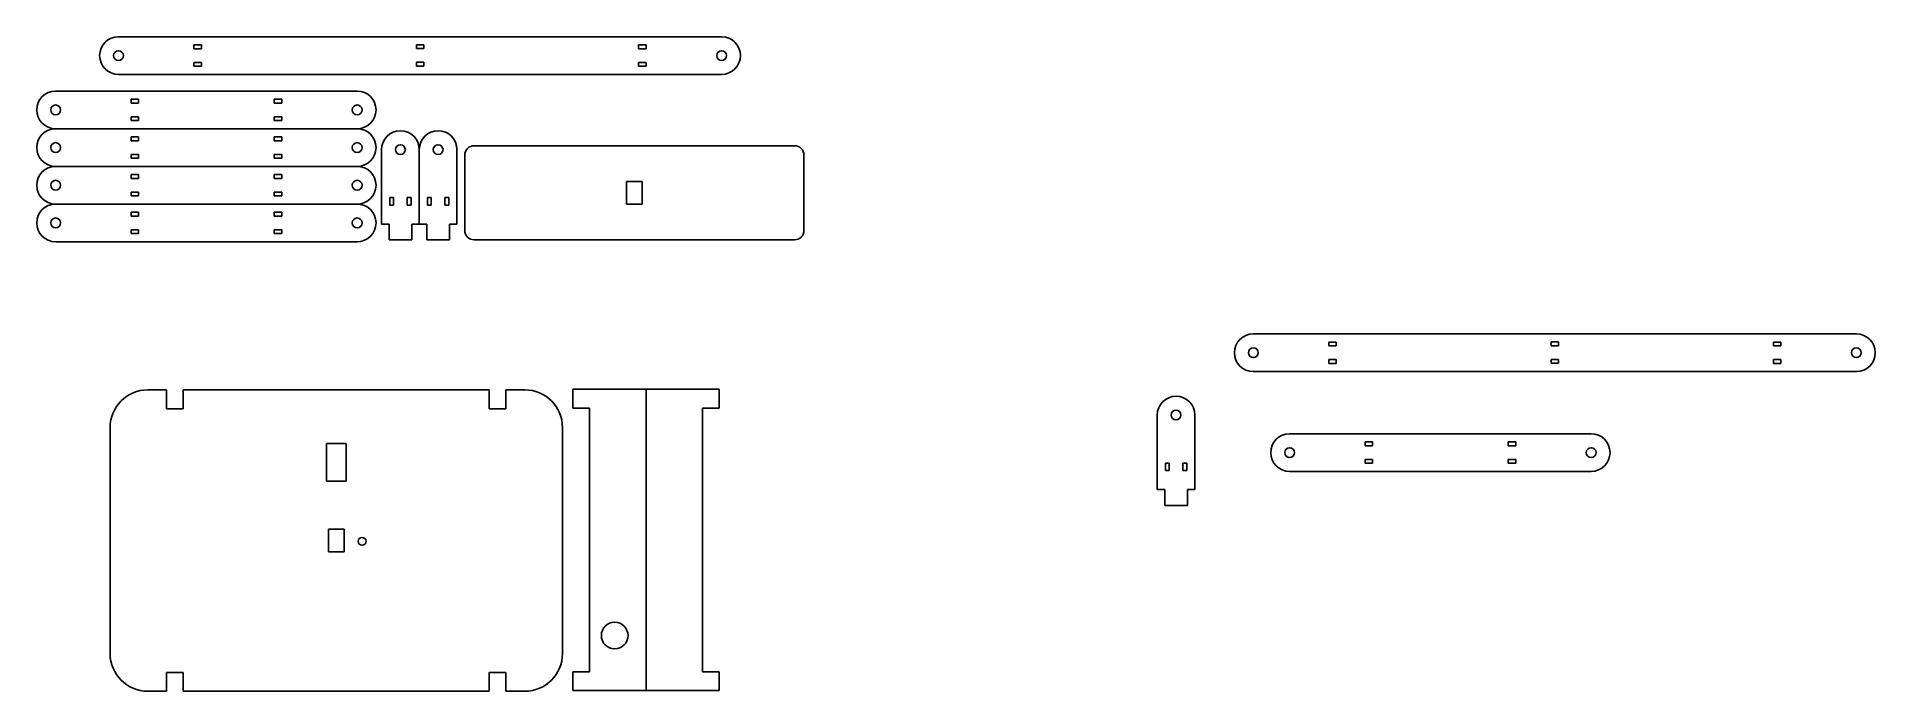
# Model space of a CAD drawing. Header units: inches. Extents: x -0.1 to 24.3, y 0.7 to 9.4.
import ezdxf

# ---------------------------------------------------------------- set-up
doc = ezdxf.new("R2010")
doc.units = ezdxf.units.IN
doc.header["$MEASUREMENT"] = 0

msp = doc.modelspace()

# ---------------------------------------------------------------- linework, layer by layer
for p, q in [((1.014, 9.404), (9.014, 9.404)), ((2.014, 9.295), (2.114, 9.295)), ((2.014, 9.245), (2.014, 9.295)), ((2.114, 9.245), (2.114, 9.295)), ((5.065, 9.297), (4.965, 9.297)), ((4.965, 9.247), (4.965, 9.297)), ((5.065, 9.247), (5.065, 9.297)), ((8.014, 9.295), (7.914, 9.295)), ((7.914, 9.245), (7.914, 9.295)), ((8.014, 9.245), (8.014, 9.295)), ((2.014, 9.245), (2.114, 9.245)), ((2.014, 9.063), (2.114, 9.063)), ((2.014, 9.063), (2.014, 9.013)), ((2.114, 9.063), (2.114, 9.013)), ((5.065, 9.247), (4.965, 9.247)), ((5.065, 9.065), (4.965, 9.065)), ((4.965, 9.065), (4.965, 9.015)), ((5.065, 9.065), (5.065, 9.015)), ((8.014, 9.245), (7.914, 9.245)), ((8.014, 9.063), (7.914, 9.063)), ((7.914, 9.063), (7.914, 9.013)), ((8.014, 9.063), (8.014, 9.013)), ((1.014, 8.904), (9.014, 8.904)), ((2.014, 9.013), (2.114, 9.013)), ((5.065, 9.015), (4.965, 9.015)), ((8.014, 9.013), (7.914, 9.013)), ((0.18, 8.683), (4.18, 8.683)), ((1.18, 8.574), (1.28, 8.574)), ((1.18, 8.524), (1.18, 8.574)), ((1.28, 8.524), (1.28, 8.574)), ((3.18, 8.574), (3.08, 8.574)), ((3.08, 8.524), (3.08, 8.574)), ((3.18, 8.524), (3.18, 8.574)), ((1.18, 8.524), (1.28, 8.524)), ((1.18, 8.341), (1.28, 8.341)), ((1.18, 8.341), (1.18, 8.291)), ((1.28, 8.341), (1.28, 8.291)), ((3.18, 8.524), (3.08, 8.524)), ((3.18, 8.341), (3.08, 8.341)), ((3.08, 8.341), (3.08, 8.291)), ((3.18, 8.341), (3.18, 8.291)), ((0.18, 8.183), (4.18, 8.183)), ((1.18, 8.291), (1.28, 8.291)), ((1.18, 8.074), (1.28, 8.074)), ((1.18, 8.024), (1.18, 8.074)), ((1.28, 8.024), (1.28, 8.074)), ((3.18, 8.291), (3.08, 8.291)), ((3.18, 8.074), (3.08, 8.074)), ((3.08, 8.024), (3.08, 8.074)), ((3.18, 8.024), (3.18, 8.074)), ((1.18, 8.024), (1.28, 8.024)), ((1.18, 7.841), (1.28, 7.841)), ((1.18, 7.841), (1.18, 7.791)), ((1.28, 7.841), (1.28, 7.791)), ((3.18, 8.024), (3.08, 8.024)), ((3.18, 7.841), (3.08, 7.841)), ((3.08, 7.841), (3.08, 7.791)), ((3.18, 7.841), (3.18, 7.791)), ((4.504, 7.906), (4.504, 6.916)), ((5.004, 7.906), (5.004, 6.916)), ((5.504, 7.906), (5.504, 6.916)), ((5.607, 7.833), (5.607, 6.833)), ((5.732, 7.958), (9.982, 7.958)), ((10.107, 7.833), (10.107, 6.833)), ((0.18, 7.683), (4.18, 7.683)), ((1.18, 7.791), (1.28, 7.791)), ((1.18, 7.574), (1.28, 7.574)), ((1.18, 7.524), (1.18, 7.574)), ((1.28, 7.524), (1.28, 7.574)), ((3.18, 7.791), (3.08, 7.791)), ((3.18, 7.574), (3.08, 7.574)), ((3.08, 7.524), (3.08, 7.574)), ((3.18, 7.524), (3.18, 7.574)), ((1.18, 7.524), (1.28, 7.524)), ((1.18, 7.341), (1.28, 7.341)), ((1.18, 7.341), (1.18, 7.291)), ((1.28, 7.341), (1.28, 7.291)), ((3.18, 7.524), (3.08, 7.524)), ((3.18, 7.341), (3.08, 7.341)), ((3.08, 7.341), (3.08, 7.291)), ((3.18, 7.341), (3.18, 7.291)), ((7.962, 7.483), (7.752, 7.483)), ((7.752, 7.483), (7.752, 7.183)), ((7.962, 7.483), (7.962, 7.183)), ((0.18, 7.183), (4.18, 7.183)), ((1.18, 7.291), (1.28, 7.291)), ((1.18, 7.074), (1.28, 7.074)), ((1.18, 7.024), (1.18, 7.074)), ((1.28, 7.024), (1.28, 7.074)), ((3.18, 7.291), (3.08, 7.291)), ((3.18, 7.074), (3.08, 7.074)), ((3.08, 7.024), (3.08, 7.074)), ((3.18, 7.024), (3.18, 7.074)), ((4.613, 7.268), (4.613, 7.168)), ((4.663, 7.268), (4.613, 7.268)), ((4.663, 7.168), (4.613, 7.168)), ((4.663, 7.268), (4.663, 7.168)), ((4.845, 7.268), (4.845, 7.168)), ((4.845, 7.268), (4.895, 7.268)), ((4.845, 7.168), (4.895, 7.168)), ((4.895, 7.268), (4.895, 7.168)), ((5.113, 7.268), (5.113, 7.168)), ((5.163, 7.268), (5.113, 7.268)), ((5.163, 7.168), (5.113, 7.168)), ((5.163, 7.268), (5.163, 7.168)), ((5.345, 7.268), (5.345, 7.168)), ((5.345, 7.268), (5.395, 7.268)), ((5.345, 7.168), (5.395, 7.168)), ((5.395, 7.268), (5.395, 7.168)), ((7.962, 7.183), (7.752, 7.183)), ((1.18, 7.024), (1.28, 7.024)), ((1.18, 6.841), (1.28, 6.841)), ((1.18, 6.841), (1.18, 6.791)), ((1.28, 6.841), (1.28, 6.791)), ((3.18, 7.024), (3.08, 7.024)), ((3.18, 6.841), (3.08, 6.841)), ((3.08, 6.841), (3.08, 6.791)), ((3.18, 6.841), (3.18, 6.791)), ((4.604, 6.916), (4.504, 6.916)), ((4.604, 6.916), (4.604, 6.706)), ((4.904, 6.916), (4.904, 6.706)), ((5.104, 6.916), (4.904, 6.916)), ((5.104, 6.916), (5.104, 6.706)), ((5.404, 6.916), (5.404, 6.706)), ((5.504, 6.916), (5.404, 6.916)), ((0.18, 6.683), (4.18, 6.683)), ((1.18, 6.791), (1.28, 6.791)), ((3.18, 6.791), (3.08, 6.791)), ((4.904, 6.706), (4.604, 6.706)), ((5.404, 6.706), (5.104, 6.706)), ((5.732, 6.708), (9.982, 6.708)), ((16.067, 5.459), (24.067, 5.459)), ((17.067, 5.35), (17.167, 5.35)), ((17.067, 5.3), (17.067, 5.35)), ((17.067, 5.3), (17.167, 5.3)), ((17.167, 5.3), (17.167, 5.35)), ((20.117, 5.352), (20.017, 5.352)), ((20.017, 5.302), (20.017, 5.352)), ((20.117, 5.302), (20.017, 5.302)), ((20.117, 5.302), (20.117, 5.352)), ((23.067, 5.35), (22.967, 5.35)), ((22.967, 5.3), (22.967, 5.35)), ((23.067, 5.3), (22.967, 5.3)), ((23.067, 5.3), (23.067, 5.35)), ((16.067, 4.959), (24.067, 4.959)), ((17.067, 5.118), (17.167, 5.118)), ((17.067, 5.118), (17.067, 5.068)), ((17.067, 5.068), (17.167, 5.068)), ((17.167, 5.118), (17.167, 5.068)), ((20.117, 5.12), (20.017, 5.12)), ((20.017, 5.12), (20.017, 5.07)), ((20.117, 5.07), (20.017, 5.07)), ((20.117, 5.12), (20.117, 5.07)), ((23.067, 5.118), (22.967, 5.118)), ((22.967, 5.118), (22.967, 5.068)), ((23.067, 5.068), (22.967, 5.068)), ((23.067, 5.118), (23.067, 5.068)), ((1.403, 4.716), (1.653, 4.716)), ((1.653, 4.716), (1.653, 4.466)), ((1.873, 4.716), (1.873, 4.466)), ((1.873, 4.716), (5.933, 4.716)), ((5.933, 4.716), (5.933, 4.466)), ((6.153, 4.716), (6.153, 4.466)), ((6.153, 4.716), (6.403, 4.716)), ((7.042, 4.725), (7.042, 4.475)), ((7.042, 4.725), (8.982, 4.725)), ((8.012, 4.725), (8.012, 0.725)), ((8.982, 4.725), (8.982, 4.475)), ((1.873, 4.466), (1.653, 4.466)), ((5.933, 4.466), (6.153, 4.466)), ((7.042, 4.475), (7.262, 4.475)), ((7.262, 4.475), (7.262, 0.975)), ((8.982, 4.475), (8.762, 4.475)), ((8.762, 4.475), (8.762, 0.975)), ((0.903, 4.216), (0.903, 1.216)), ((6.903, 4.216), (6.903, 1.216)), ((14.793, 4.382), (14.793, 3.392)), ((15.293, 4.382), (15.293, 3.392)), ((3.771, 4.004), (3.771, 3.504)), ((3.771, 4.004), (4.036, 4.004)), ((4.036, 4.004), (4.036, 3.504)), ((16.549, 4.134), (20.549, 4.134)), ((17.549, 4.025), (17.649, 4.025)), ((17.549, 3.975), (17.549, 4.025)), ((17.549, 3.975), (17.649, 3.975)), ((17.649, 3.975), (17.649, 4.025)), ((19.549, 4.025), (19.449, 4.025)), ((19.449, 3.975), (19.449, 4.025)), ((19.549, 3.975), (19.449, 3.975)), ((19.549, 3.975), (19.549, 4.025)), ((14.902, 3.744), (14.902, 3.644)), ((14.952, 3.744), (14.902, 3.744)), ((14.952, 3.744), (14.952, 3.644)), ((15.134, 3.744), (15.134, 3.644)), ((15.134, 3.744), (15.184, 3.744)), ((15.184, 3.744), (15.184, 3.644)), ((17.549, 3.793), (17.649, 3.793)), ((17.549, 3.793), (17.549, 3.743)), ((17.549, 3.743), (17.649, 3.743)), ((17.649, 3.793), (17.649, 3.743)), ((19.549, 3.793), (19.449, 3.793)), ((19.449, 3.793), (19.449, 3.743)), ((19.549, 3.743), (19.449, 3.743)), ((19.549, 3.793), (19.549, 3.743)), ((3.771, 3.504), (4.036, 3.504)), ((14.952, 3.644), (14.902, 3.644)), ((15.134, 3.644), (15.184, 3.644)), ((16.549, 3.634), (20.549, 3.634)), ((14.893, 3.392), (14.793, 3.392)), ((14.893, 3.392), (14.893, 3.182)), ((15.193, 3.182), (14.893, 3.182)), ((15.193, 3.392), (15.193, 3.182)), ((15.293, 3.392), (15.193, 3.392)), ((4.008, 2.866), (3.798, 2.866)), ((3.798, 2.866), (3.798, 2.566)), ((4.008, 2.866), (4.008, 2.566)), ((4.008, 2.566), (3.798, 2.566)), ((1.653, 0.716), (1.653, 0.966)), ((1.873, 0.966), (1.653, 0.966)), ((1.873, 0.716), (1.873, 0.966)), ((5.933, 0.966), (6.153, 0.966)), ((5.933, 0.716), (5.933, 0.966)), ((6.153, 0.716), (6.153, 0.966)), ((7.042, 0.975), (7.262, 0.975)), ((7.042, 0.975), (7.042, 0.725)), ((8.982, 0.975), (8.762, 0.975)), ((8.982, 0.975), (8.982, 0.725)), ((1.403, 0.716), (1.653, 0.716)), ((1.873, 0.716), (5.933, 0.716)), ((6.153, 0.716), (6.403, 0.716)), ((7.042, 0.725), (8.982, 0.725))]:
    msp.add_line(p, q)
for centre, radius in [((1.014, 9.154), 0.065), ((9.014, 9.154), 0.065), ((0.18, 8.433), 0.065), ((4.18, 8.433), 0.065), ((0.18, 7.933), 0.065), ((4.18, 7.933), 0.065), ((4.754, 7.906), 0.065), ((5.254, 7.906), 0.065), ((0.18, 7.433), 0.065), ((4.18, 7.433), 0.065), ((0.18, 6.933), 0.065), ((4.18, 6.933), 0.065), ((16.067, 5.209), 0.065), ((24.067, 5.209), 0.065), ((15.043, 4.382), 0.065), ((16.549, 3.884), 0.065), ((20.549, 3.884), 0.065), ((4.245, 2.706), 0.0523), ((7.596, 1.455), 0.177)]:
    msp.add_circle(centre, radius)
for centre, radius, start, end in [((1.014, 9.154), 0.25, 90, 270), ((9.014, 9.154), 0.25, 270, 90), ((0.18, 8.433), 0.25, 90, 270), ((4.18, 8.433), 0.25, 270, 90), ((0.18, 7.933), 0.25, 90, 270), ((4.18, 7.933), 0.25, 270, 90), ((4.754, 7.906), 0.25, 0, 180), ((5.254, 7.906), 0.25, 0, 180), ((5.732, 7.833), 0.125, 90, 180), ((9.982, 7.833), 0.125, 0, 90), ((0.18, 7.433), 0.25, 90, 270), ((4.18, 7.433), 0.25, 270, 90), ((0.18, 6.933), 0.25, 90, 270), ((4.18, 6.933), 0.25, 270, 90), ((5.732, 6.833), 0.125, 180, 270), ((9.982, 6.833), 0.125, 270, 0), ((16.067, 5.209), 0.25, 90, 270), ((24.067, 5.209), 0.25, 270, 90), ((1.403, 4.216), 0.5, 90, 180), ((6.403, 4.216), 0.5, 0, 90), ((15.043, 4.382), 0.25, 0, 180), ((16.549, 3.884), 0.25, 90, 270), ((20.549, 3.884), 0.25, 270, 90), ((1.403, 1.216), 0.5, 180, 270), ((6.403, 1.216), 0.5, 270, 0)]:
    msp.add_arc(centre, radius, start, end)

doc.saveas('drawing.dxf')
